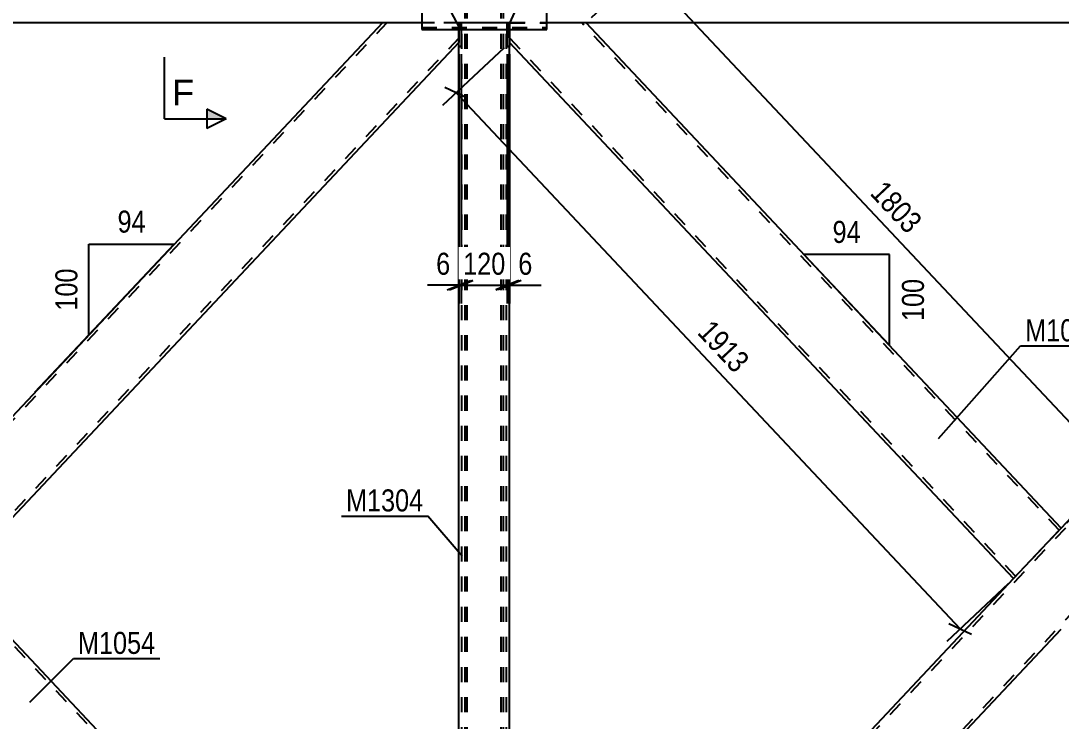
# Model space of a CAD drawing. Header units: millimetres. Extents: x -188 to 1001, y -654 to 187.
# Drawn here: x 183.5 to 318.8, y -98.3 to -7.2 of the extents above; entities that cross this region are included whole.
import ezdxf

# ---------------------------------------------------------------- set-up
doc = ezdxf.new("R2010")
doc.units = ezdxf.units.MM
doc.linetypes.add('DXK_LINE_DOT2', pattern=[3.9198, 1.9599, -1.9599])
doc.styles.add('Arial', font='ARIAL.TTF', dxfattribs={"height": 0.2})
doc.styles.add('Arial Narrow', font='ARIALN.TTF', dxfattribs={"height": 0.2})

# ---------------------------------------------------------------- blocks, each defined once
blk = doc.blocks.new('Part-761542699-1427 - 1399')
at = {"color": 7, "linetype": 'DXK_LINE_DOT2'}
for p, q in [((241.25, -152), (241.25, 15.32)), ((241.55, -152), (241.55, 15.32)), ((245.95, -152), (245.95, 15.32)), ((246.25, -152), (246.25, 15.32))]:
    blk.add_line(p, q, dxfattribs=at)
blk = doc.blocks.new('Part-761542699-1511 - 1399')
at = {"color": 7, "linetype": 'DXK_LINE_DOT2'}
for p, q in [((247.05, -7.5), (246.75, -7.5)), ((246.75, -8.39), (246.75, -7.5)), ((247.05, -8.39), (247.05, -7.5))]:
    blk.add_line(p, q, dxfattribs=at)
at = {"color": 2, "linetype": 'Continuous'}
for p, q in [((246.75, -10.58), (246.75, -8.39)), ((247.05, -8.39), (247.05, -10.58)), ((247.05, -10.58), (246.75, -10.58))]:
    blk.add_line(p, q, dxfattribs=at)
blk = doc.blocks.new('Part-761542699-1597 - 1399')
at = {"color": 2, "linetype": 'Continuous'}
for p, q in [((230.6, -7.5), (106.9, -7.5)), ((380.6, -7.5), (256.9, -7.5))]:
    blk.add_line(p, q, dxfattribs=at)
at = {"color": 7, "linetype": 'DXK_LINE_DOT2'}
blk.add_line((256.9, -7.5), (230.6, -7.5), dxfattribs=at)
blk = doc.blocks.new('Part-761542699-1705 - 1399')
at = {"color": 7, "linetype": 'DXK_LINE_DOT2'}
for p, q in [((247.05, -7.5), (240.45, -7.5)), ((240.45, -10.08), (240.45, -7.5)), ((240.85, -152), (240.85, -7.5)), ((246.65, -152), (246.65, -7.5)), ((247.05, -10.58), (247.05, -7.5))]:
    blk.add_line(p, q, dxfattribs=at)
at = {"color": 2, "linetype": 'Continuous'}
for p, q in [((240.45, -149.42), (240.45, -10.08)), ((247.05, -148.92), (247.05, -10.58))]:
    blk.add_line(p, q, dxfattribs=at)
blk = doc.blocks.new('Part-761542699-1496 - 1399')
at = {"color": 7, "linetype": 'DXK_LINE_DOT2'}
for p, q in [((246.75, -7.5), (247.05, -7.5)), ((246.75, -7.5), (246.75, -10.58)), ((247.05, -7.5), (247.05, -10.58)), ((246.75, -10.58), (247.05, -10.58))]:
    blk.add_line(p, q, dxfattribs=at)
blk = doc.blocks.new('Part-761542699-1665 - 1399')
at = {"color": 2, "linetype": 'Continuous'}
for p, q in [((168.75, -86.32), (174.93, -79.75)), ((240.45, -149.42), (174.93, -79.75)), ((230.52, -152), (168.75, -86.32)), ((240.45, -152), (240.45, -149.42)), ((230.6, -152), (240.45, -152))]:
    blk.add_line(p, q, dxfattribs=at)
at = {"color": 7, "linetype": 'DXK_LINE_DOT2'}
for p, q in [((240.45, -150.01), (174.65, -80.04)), ((169.03, -86.03), (169.05, -86)), ((231.07, -152), (169.03, -86.03)), ((230.6, -152), (230.52, -152))]:
    blk.add_line(p, q, dxfattribs=at)
blk = doc.blocks.new('Part-761542699-1755 - 1399')
at = {"color": 7, "linetype": 'DXK_LINE_DOT2'}
for p, q in [((247.05, -10.08), (247.05, -7.5)), ((247.05, -7.5), (251.87, -7.5)), ((256.98, -7.5), (255.88, -7.5)), ((318.48, -73.47), (256.43, -7.5)), ((312.85, -79.46), (247.05, -9.49)), ((318.71, -73.23), (318.41, -73.54))]:
    blk.add_line(p, q, dxfattribs=at)
at = {"color": 2, "linetype": 'Continuous'}
for p, q in [((256.9, -7.5), (251.87, -7.5)), ((318.75, -73.18), (256.98, -7.5)), ((312.57, -79.75), (247.05, -10.08)), ((318.41, -73.54), (312.57, -79.75)), ((318.75, -73.18), (318.41, -73.54))]:
    blk.add_line(p, q, dxfattribs=at)
blk = doc.blocks.new('Part-761542699-1760 - 1399')
at = {"color": 7, "linetype": 'DXK_LINE_DOT2'}
for p, q in [((381.07, -7.5), (247.05, -150.01)), ((390.45, -9.49), (256.43, -152)), ((318.75, -73.18), (312.57, -79.75))]:
    blk.add_line(p, q, dxfattribs=at)
at = {"color": 2, "linetype": 'Continuous'}
for p, q in [((380.52, -7.5), (318.75, -73.18)), ((312.57, -79.75), (247.05, -149.42)), ((256.98, -152), (318.75, -86.32))]:
    blk.add_line(p, q, dxfattribs=at)
blk = doc.blocks.new('Part-761542699-1775 - 1399')
at = {"color": 7, "linetype": 'DXK_LINE_DOT2'}
for p, q in [((231.07, -7.5), (97.05, -150.01)), ((230.6, -7.5), (230.52, -7.5)), ((240.45, -7.5), (235.62, -7.5)), ((240.45, -8.39), (240.45, -7.5)), ((240.45, -9.49), (106.43, -152))]:
    blk.add_line(p, q, dxfattribs=at)
at = {"color": 2, "linetype": 'Continuous'}
for p, q in [((230.52, -7.5), (168.75, -73.18)), ((235.62, -7.5), (230.6, -7.5)), ((240.45, -8.39), (240.45, -10.08)), ((240.45, -10.08), (174.93, -79.75))]:
    blk.add_line(p, q, dxfattribs=at)
blk = doc.blocks.new('Part-761542699-1856 - 1399')
at = {"color": 2, "linetype": 'Continuous'}
for p, q in [((251.87, 7.16), (235.62, 7.16)), ((235.62, 7.16), (235.62, -8.39)), ((235.62, 6.88), (251.87, 6.88)), ((251.87, -8.39), (251.87, 7.16)), ((235.62, -8.39), (251.87, -8.39))]:
    blk.add_line(p, q, dxfattribs=at)
at = {"color": 7, "linetype": 'DXK_LINE_DOT2'}
blk.add_line((235.62, -8.11), (251.87, -8.11), dxfattribs=at)
blk = doc.blocks.new('Part-761542699-1966 - 1399')
at = {"color": 7, "linetype": 'DXK_LINE_DOT2'}
for p, q in [((240.75, -7.5), (240.45, -7.5)), ((240.45, -8.39), (240.45, -7.5)), ((240.75, -8.39), (240.75, -7.5))]:
    blk.add_line(p, q, dxfattribs=at)
at = {"color": 2, "linetype": 'Continuous'}
for p, q in [((240.45, -10.58), (240.45, -8.39)), ((240.75, -8.39), (240.75, -10.58)), ((240.75, -10.58), (240.45, -10.58))]:
    blk.add_line(p, q, dxfattribs=at)
blk = doc.blocks.new('Part-761542699-1967 - 1399')
at = {"color": 7, "linetype": 'DXK_LINE_DOT2'}
for p, q in [((240.45, -7.5), (240.75, -7.5)), ((240.45, -7.5), (240.45, -10.58)), ((240.75, -7.5), (240.75, -10.58)), ((240.45, -10.58), (240.75, -10.58))]:
    blk.add_line(p, q, dxfattribs=at)
blk = doc.blocks.new('StraightDimension-761542699-23931 - 1399')
at = {"color": 7, "linetype": 'Continuous'}
for p, q in [((240.45, -11.58), (240.45, -44.01)), ((240.75, -11.58), (240.75, -44.01)), ((240.45, -41.61), (236.37, -41.61)), ((240.45, -41.61), (236.37, -41.61)), ((238.95, -42.21), (241.95, -41.01)), ((242.25, -41.01), (239.25, -42.21)), ((240.45, -41.61), (240.75, -41.61))]:
    blk.add_line(p, q, dxfattribs=at)
at = {"color": 0}
blk.add_wipeout([(239.93, -40.86), (239.93, -36.66), (236.9, -36.66), (236.9, -40.86)], dxfattribs=at)
at = {"color": 3, "style": 'Arial Narrow'}
blk.add_text('6', height=2.86, dxfattribs=at).set_placement((237.5, -40.26))
blk = doc.blocks.new('AngleDimension-761542699-24110 - 1399')
at = {"color": 7, "linetype": 'Continuous'}
for p, q in [((192.36, -36.28), (203.45, -36.28)), ((192.36, -48.08), (203.45, -36.28)), ((192.36, -48.08), (192.36, -36.28)), ((185.34, -55.54), (192.36, -48.08))]:
    blk.add_line(p, q, dxfattribs=at)
at = {"color": 0}
for points in [[(200.33, -35.38), (200.33, -31.18), (195.48, -31.18), (195.48, -35.38)], [(191.46, -38.84), (187.26, -38.84), (187.26, -45.52), (191.46, -45.52)]]:
    blk.add_wipeout(points, dxfattribs=at)
at = {"color": 3, "style": 'Arial Narrow'}
blk.add_text('94', height=2.863, dxfattribs=at).set_placement((196.08, -34.78))
blk.add_text('100', height=2.863, rotation=90.0002, dxfattribs=at).set_placement((190.86, -44.92))
blk = doc.blocks.new('StraightDimension-761542699-23929 - 1399')
at = {"color": 7, "linetype": 'Continuous'}
for p, q in [((246.75, -11.58), (246.75, -44.01)), ((247.05, -11.58), (247.05, -44.01)), ((245.25, -42.21), (248.25, -41.01)), ((248.55, -41.01), (245.55, -42.21)), ((246.75, -41.61), (247.05, -41.61)), ((247.05, -41.61), (251.13, -41.61)), ((247.05, -41.61), (251.13, -41.61))]:
    blk.add_line(p, q, dxfattribs=at)
at = {"color": 0}
blk.add_wipeout([(250.6, -40.86), (250.6, -36.66), (247.58, -36.66), (247.58, -40.86)], dxfattribs=at)
at = {"color": 3, "style": 'Arial Narrow'}
blk.add_text('6', height=2.86, dxfattribs=at).set_placement((248.18, -40.26))
blk = doc.blocks.new('StraightDimension-761542699-23930 - 1399')
at = {"color": 7, "linetype": 'Continuous'}
for p, q in [((240.75, -11.58), (240.75, -44.01)), ((246.75, -11.58), (246.75, -44.01)), ((239.25, -42.21), (242.25, -41.01)), ((240.75, -41.61), (246.75, -41.61)), ((248.25, -41.01), (245.25, -42.21))]:
    blk.add_line(p, q, dxfattribs=at)
at = {"color": 0}
blk.add_wipeout([(247.09, -40.86), (247.09, -36.66), (240.41, -36.66), (240.41, -40.86)], dxfattribs=at)
at = {"color": 3, "style": 'Arial Narrow'}
blk.add_text('120', height=2.863, dxfattribs=at).set_placement((241.01, -40.26))
blk = doc.blocks.new('AngleDimension-761542699-24108 - 1399')
at = {"color": 7, "linetype": 'Continuous'}
for p, q in [((291.54, -44.25), (285.31, -37.62)), ((296.41, -37.62), (285.31, -37.62)), ((296.41, -49.43), (285.31, -37.62)), ((296.41, -49.43), (296.41, -37.62))]:
    blk.add_line(p, q, dxfattribs=at)
at = {"color": 0}
for points in [[(293.29, -36.72), (293.29, -32.52), (288.43, -32.52), (288.43, -36.72)], [(301.51, -40.18), (297.31, -40.18), (297.31, -46.87), (301.51, -46.87)]]:
    blk.add_wipeout(points, dxfattribs=at)
at = {"color": 3, "style": 'Arial Narrow'}
blk.add_text('94', height=2.863, dxfattribs=at).set_placement((289.03, -36.12))
blk.add_text('100', height=2.863, rotation=90.0002, dxfattribs=at).set_placement((300.91, -46.27))
blk = doc.blocks.new('StraightDimension-761542699-24346 - 1399')
at = {"color": 7, "linetype": 'Continuous'}
for p, q in [((257.71, -6.81), (266.5, 1.45)), ((265.89, -1.18), (262.96, 0.18)), ((264.42, -0.5), (326.19, -66.18)), ((319.48, -72.5), (328.27, -64.23)), ((324.73, -65.5), (327.66, -66.87))]:
    blk.add_line(p, q, dxfattribs=at)
at = {"color": 0}
blk.add_wipeout([(298.77, -35.93), (301.83, -33.05), (296, -26.85), (292.94, -29.73)], dxfattribs=at)
at = {"color": 3, "style": 'Arial Narrow'}
blk.add_text('1803', height=2.863, rotation=-46.7591, dxfattribs=at).set_placement((293.78, -29.76))
blk = doc.blocks.new('StraightDimension-761542699-24377 - 1399')
at = {"color": 7, "linetype": 'Continuous'}
for p, q in [((246.32, -10.76), (238.34, -18.27)), ((241.56, -17.3), (238.63, -15.94)), ((240.09, -16.62), (305.61, -86.29)), ((311.85, -80.44), (303.87, -87.94)), ((304.15, -85.61), (307.08, -86.98))]:
    blk.add_line(p, q, dxfattribs=at)
at = {"color": 0}
blk.add_wipeout([(276.31, -54.05), (279.37, -51.17), (273.54, -44.97), (270.48, -47.84)], dxfattribs=at)
at = {"color": 3, "style": 'Arial Narrow'}
blk.add_text('1913', height=2.863, rotation=-46.7591, dxfattribs=at).set_placement((271.33, -47.87))
blk = doc.blocks.new('Mark-761542699-23686 - 1399')
at = {"color": 0}
blk.add_wipeout([(324.12, -48.91), (324.12, -45.91), (314.07, -45.91), (314.07, -48.91)], dxfattribs=at)
blk.add_wipeout([(324.12, -48.91), (324.12, -45.91), (314.07, -45.91), (314.07, -48.91)], dxfattribs=at)
at = {"color": 30, "linetype": 'Continuous'}
for p, q in [((302.82, -61.53), (313.47, -49.51)), ((313.47, -49.51), (324.72, -49.51))]:
    blk.add_line(p, q, dxfattribs=at)
at = {"color": 3, "style": 'Arial Narrow'}
blk.add_text('M1054', height=2.863, dxfattribs=at).set_placement((314.07, -48.91))
blk = doc.blocks.new('SectionMark-761542699-30398 - 1399')
at = {"linetype": 'Continuous'}
for points in [[(207.68, 28.47), (207.68, 29.72), (210.18, 29.72)], [(207.68, -19.99), (207.68, -18.74), (210.18, -19.99)]]:
    blk.add_hatch(color=6, dxfattribs=at).paths.add_polyline_path(points)
at = {"color": 6, "linetype": 'Continuous'}
for p, q in [((202.18, 29.72), (202.18, 21.72)), ((202.18, 29.72), (210.18, 29.72)), ((210.18, 29.72), (207.68, 28.47)), ((202.18, -19.99), (202.18, -11.99)), ((210.18, -19.99), (207.68, -18.74)), ((207.68, -18.74), (207.68, -21.24)), ((202.18, -19.99), (210.18, -19.99)), ((210.18, -19.99), (207.68, -21.24))]:
    blk.add_line(p, q, dxfattribs=at)
at = {"color": 0, "linetype": 'Continuous'}
for points in [[(208.51, 31.34), (208.51, 33.84), (203.18, 33.84), (203.18, 31.34)], [(206.03, 24.47), (206.03, 27.97), (203.18, 27.97), (203.18, 24.47)], [(206.03, -18.24), (206.03, -14.74), (203.18, -14.74), (203.18, -18.24)]]:
    blk.add_wipeout(points, dxfattribs=at)
at = {"color": 6, "linetype": 'Continuous'}
for p, q in [((207.68, 28.47), (207.68, 30.97)), ((207.68, 30.97), (210.18, 29.72))]:
    blk.add_line(p, q, dxfattribs=at)
at = {"color": 3, "linetype": 'Continuous'}
for s, height, style, p in [('TYP', 2.386, 'Arial Narrow', (203.18, 31.34)), ('F', 3.34, 'Arial', (203.18, 24.47)), ('F', 3.34, 'Arial', (203.18, -18.24))]:
    blk.add_text(s, height=height, dxfattribs=dict(at, style=style)).set_placement(p)
blk = doc.blocks.new('MarkSet-761542699-23402 - 1399')
at = {"color": 0}
for points in [[(223.23, 14.22), (223.23, 17.22), (213.73, 17.22), (213.73, 14.22)], [(228.51, 14.22), (228.51, 17.22), (224.13, 17.22), (224.13, 14.22)]]:
    blk.add_wipeout(points, dxfattribs=at)
for points in [[(223.23, 14.22), (223.23, 17.22), (213.73, 17.22), (213.73, 14.22)], [(228.51, 14.22), (228.51, 17.22), (224.13, 17.22), (224.13, 14.22)]]:
    blk.add_wipeout(points, dxfattribs=at)
at = {"color": 30, "linetype": 'Continuous'}
for p in [(213.13, 13.62), (240.53, -8.13)]:
    blk.add_line(p, (229.11, 13.62), dxfattribs=at)
at = {"color": 3, "style": 'Arial Narrow'}
for s, p in [('PL536', (213.73, 14.22)), ('BS', (224.13, 14.22))]:
    blk.add_text(s, height=2.863, dxfattribs=at).set_placement(p)
blk = doc.blocks.new('MarkSet-761542699-23413 - 1399')
at = {"color": 0}
for points in [[(266.39, 13.48), (266.39, 16.48), (256.89, 16.48), (256.89, 13.48)], [(271.67, 13.48), (271.67, 16.48), (267.29, 16.48), (267.29, 13.48)]]:
    blk.add_wipeout(points, dxfattribs=at)
for points in [[(266.39, 13.48), (266.39, 16.48), (256.89, 16.48), (256.89, 13.48)], [(271.67, 13.48), (271.67, 16.48), (267.29, 16.48), (267.29, 13.48)]]:
    blk.add_wipeout(points, dxfattribs=at)
at = {"color": 30, "linetype": 'Continuous'}
for p, q in [((246.83, -8.13), (256.29, 12.88)), ((256.29, 12.88), (272.27, 12.88))]:
    blk.add_line(p, q, dxfattribs=at)
at = {"color": 3, "style": 'Arial Narrow'}
for s, p in [('PL536', (256.89, 13.48)), ('BS', (267.29, 13.48))]:
    blk.add_text(s, height=2.863, dxfattribs=at).set_placement(p)
blk = doc.blocks.new('Mark-761542699-23647 - 1399')
at = {"color": 0}
blk.add_wipeout([(200.99, -89.54), (200.99, -86.54), (190.94, -86.54), (190.94, -89.54)], dxfattribs=at)
blk.add_wipeout([(200.99, -89.54), (200.99, -86.54), (190.94, -86.54), (190.94, -89.54)], dxfattribs=at)
at = {"color": 30, "linetype": 'Continuous'}
for p, q in [((184.68, -95.8), (190.34, -90.14)), ((190.34, -90.14), (201.59, -90.14))]:
    blk.add_line(p, q, dxfattribs=at)
at = {"color": 3, "style": 'Arial Narrow'}
blk.add_text('M1054', height=2.863, dxfattribs=at).set_placement((190.94, -89.54))
blk = doc.blocks.new('Mark-761542699-23662 - 1399')
at = {"color": 0}
blk.add_wipeout([(235.83, -71.02), (235.83, -68.02), (225.78, -68.02), (225.78, -71.02)], dxfattribs=at)
blk.add_wipeout([(235.83, -71.02), (235.83, -68.02), (225.78, -68.02), (225.78, -71.02)], dxfattribs=at)
at = {"color": 30, "linetype": 'Continuous'}
for p in [(225.18, -71.62), (240.9, -76.84)]:
    blk.add_line(p, (236.43, -71.62), dxfattribs=at)
at = {"color": 3, "style": 'Arial Narrow'}
blk.add_text('M1304', height=2.863, dxfattribs=at).set_placement((225.78, -71.02))

msp = doc.modelspace()

# ---------------------------------------------------------------- block references
for name in ['Part-761542699-1427 - 1399', 'Part-761542699-1597 - 1399', 'Part-761542699-1856 - 1399', 'Part-761542699-1775 - 1399', 'Part-761542699-1705 - 1399', 'Part-761542699-1966 - 1399', 'Part-761542699-1967 - 1399', 'Part-761542699-1511 - 1399', 'Part-761542699-1496 - 1399', 'Part-761542699-1755 - 1399', 'Part-761542699-1760 - 1399', 'Part-761542699-1665 - 1399']:
    msp.add_blockref(name, (0, 0))

# ---------------------------------------------------------------- next in the draw order: block references
for name in ['SectionMark-761542699-30398 - 1399', 'MarkSet-761542699-23402 - 1399', 'StraightDimension-761542699-23931 - 1399', 'StraightDimension-761542699-23929 - 1399', 'AngleDimension-761542699-24110 - 1399', 'AngleDimension-761542699-24108 - 1399', 'Mark-761542699-23647 - 1399']:
    msp.add_blockref(name, (0, 0))

# ---------------------------------------------------------------- next in the draw order: block references
for name in ['StraightDimension-761542699-24346 - 1399', 'StraightDimension-761542699-23930 - 1399']:
    msp.add_blockref(name, (0, 0))

# ---------------------------------------------------------------- next in the draw order: block references
for name in ['MarkSet-761542699-23413 - 1399', 'StraightDimension-761542699-24377 - 1399']:
    msp.add_blockref(name, (0, 0))

# ---------------------------------------------------------------- next in the draw order: block references
for name in ['Mark-761542699-23686 - 1399', 'Mark-761542699-23662 - 1399']:
    msp.add_blockref(name, (0, 0))

doc.saveas('drawing.dxf')
